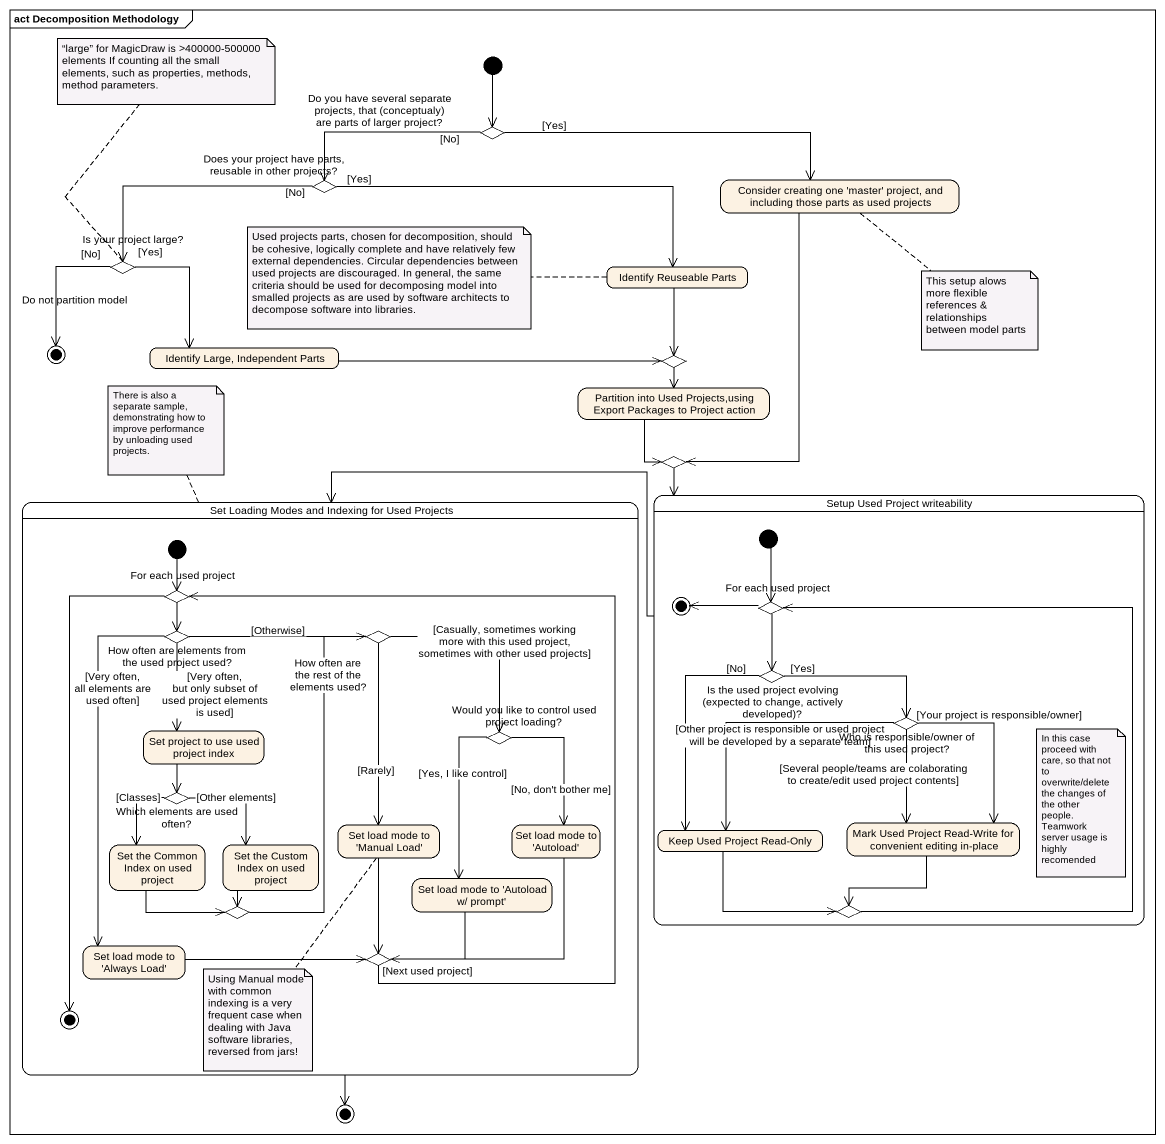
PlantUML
@startuml
mainframe act Decomposition Methodology
hide empty description
state "Do you have several separate projects, that (conceptualy) are parts of larger project?" as Do_you_have_several <<choice>>
state "Does your project have parts, reusable in other projects?" as Does_your_project_have <<choice>>
state "Consider creating one 'master' project, and including those parts as used projects" as Consider_creating_one
state "Is your project large?" as Is_your_project_large <<choice>>
state "Identify Reuseable Parts" as Identify_Reuseable_Parts
state "Do not partition model" as Do_not_partition_model <<end>>
state "Identify Large, Independent Parts" as Identify_Large_Independent
state choice1 <<choice>>
state "Partition into Used Projects,using Export Packages to Project action" as Partition_into_Used
state choice2 <<choice>>
state "Set Loading Modes and Indexing for Used Projects" as Set_Loading_Modes_and {
  state "For each used project" as For_each_used_project <<choice>>
  state "How often are elements from the used project used?" as How_often_are_elements_from <<choice>>
  state choice3 <<choice>>
  state "Set project to use used project index" as Set_project_to_use_used
  state "Would you like to control used project loading?" as Would_you_like_to_control <<choice>>
  state "Which elements are used often?" as Which_elements_are_used <<choice>>
  state "Set load mode to 'Manual Load'" as Set_load_mode_to_Manual_Load
  state "Set load mode to 'Autoload'" as Set_load_mode_to_Autoload
  state "Set the Common Index on used project" as Set_the_Common_Index_on
  state "Set the Custom Index on used project" as Set_the_Custom_Index_on
  state "Set load mode to 'Autoload w/ prompt'" as Set_load_mode_to_Autoload_w
  state choice4 <<choice>>
  state "Set load mode to 'Always Load'" as Set_load_mode_to_Always_Load
  state choice6 <<choice>>
  [*] --> For_each_used_project
  For_each_used_project --> [*]
}
state "Setup Used Project writeability" as Setup_Used_Project {
  state "For each used project" as For_each_used_project_2 <<choice>>
  state "Is the used project evolving (expected to change, actively developed)?" as Is_the_used_project <<choice>>
  state "Who is responsible/owner of this used project?" as Who_is_responsible_owner_of <<choice>>
  state "Keep Used Project Read-Only" as Keep_Used_Project_Read_Only
  state "Mark Used Project Read-Write for convenient editing in-place" as Mark_Used_Project_Read
  state choice5 <<choice>>
  [*] --> For_each_used_project_2
  For_each_used_project_2 -left-> [*]
}
state final3 <<end>>
[*] --> Do_you_have_several
Do_you_have_several -left-> Does_your_project_have : [No]
Do_you_have_several -right-> Consider_creating_one : [Yes]
Does_your_project_have -left-> Is_your_project_large : [No]
Does_your_project_have -right-> Identify_Reuseable_Parts : [Yes]
Consider_creating_one --> choice2
Is_your_project_large --> Do_not_partition_model : [No]
Is_your_project_large --> Identify_Large_Independent : [Yes]
Identify_Reuseable_Parts --> choice1
Identify_Large_Independent -right-> choice1
choice1 --> Partition_into_Used
Partition_into_Used --> choice2
choice2 --> Setup_Used_Project
Set_Loading_Modes_and --> final3
Setup_Used_Project -left-> Set_Loading_Modes_and
For_each_used_project --> How_often_are_elements_from
For_each_used_project_2 --> Is_the_used_project
How_often_are_elements_from -right-> choice3 : [Otherwise]
How_often_are_elements_from --> Set_project_to_use_used : [Very often, but only subset of used project elements is used]
How_often_are_elements_from --> Set_load_mode_to_Always_Load : [Very often, all elements are used often]
choice3 --> Would_you_like_to_control : [Casually, sometimes working more with this used project, sometimes with other used projects]
choice3 --> Set_load_mode_to_Manual_Load : [Rarely]
Is_the_used_project -right-> Who_is_responsible_owner_of : [Yes]
Is_the_used_project --> Keep_Used_Project_Read_Only : [No]
Set_project_to_use_used --> Which_elements_are_used
Would_you_like_to_control --> Set_load_mode_to_Autoload : [No, don't bother me]
Would_you_like_to_control --> Set_load_mode_to_Autoload_w : [Yes, I like control]
Who_is_responsible_owner_of --> Keep_Used_Project_Read_Only : [Other project is responsible or used project will be developed by a separate team]
Who_is_responsible_owner_of --> Mark_Used_Project_Read : [Your project is responsible/owner]
Who_is_responsible_owner_of --> Mark_Used_Project_Read : [Several people/teams are colaborating to create/edit used project contents]
Which_elements_are_used --> Set_the_Common_Index_on : [Classes]
Which_elements_are_used --> Set_the_Custom_Index_on : [Other elements]
Set_load_mode_to_Manual_Load --> choice6
Set_load_mode_to_Autoload --> choice6
Keep_Used_Project_Read_Only --> choice5
Mark_Used_Project_Read --> choice5
Set_the_Common_Index_on -right-> choice4
Set_the_Custom_Index_on --> choice4
Set_load_mode_to_Autoload_w --> choice6
choice4 -up-> choice3 : How often are the rest of the elements used?
choice5 -up-> For_each_used_project_2
Set_load_mode_to_Always_Load -right-> choice6
choice6 -up-> For_each_used_project : [Next used project]
note top of Is_your_project_large : “large” for MagicDraw is >400000-500000 elements If counting all the small elements, such as properties, methods, method parameters.
note left of Identify_Reuseable_Parts : Used projects parts, chosen for decomposition, should be cohesive, logically complete and have relatively few external dependencies. Circular dependencies between used projects are discouraged. In general, the same criteria should be used for decomposing model into smalled projects as are used by software architects to decompose software into libraries.
note bottom of Consider_creating_one : This setup alows more flexible references & relationships between model parts
note top of Set_Loading_Modes_and : There is also a separate sample, demonstrating how to improve performance by unloading used projects.
note as N5
  In this case proceed with care, so that not to overwrite/delete the changes of the other people.Teamwork server usage is highly recomended
end note
note bottom of Set_load_mode_to_Manual_Load : Using Manual mode with common indexing is a very frequent case when dealing with Java software libraries, reversed from jars!
@enduml
